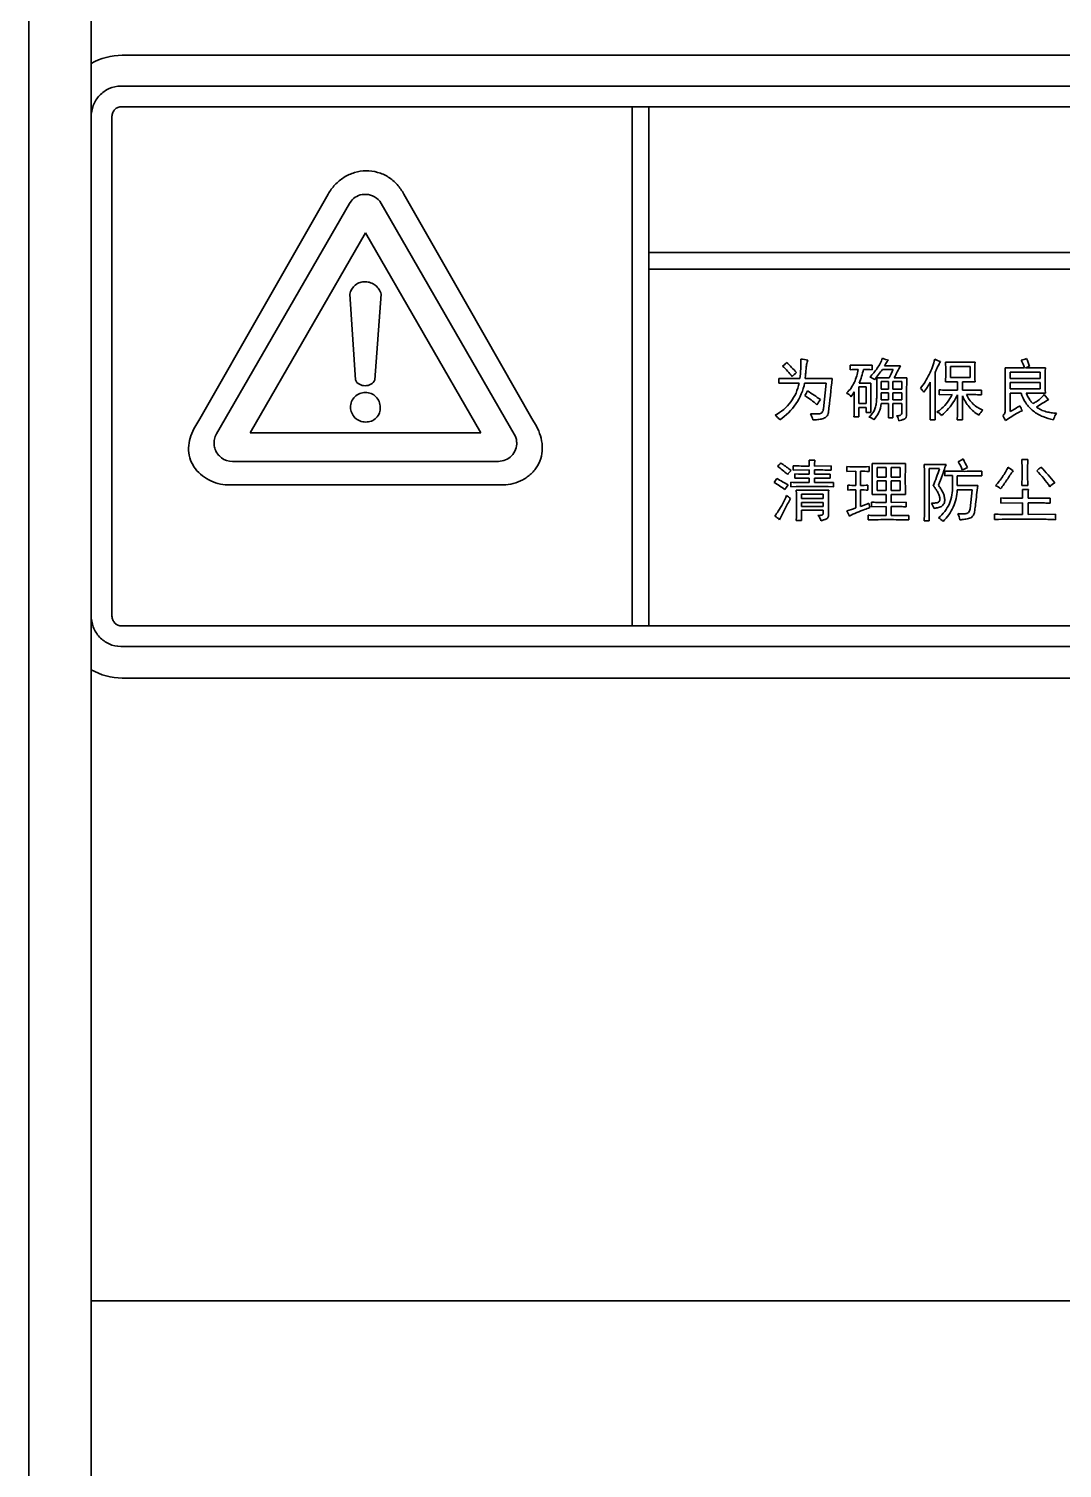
# Model space of a CAD drawing. Header units: millimetres. Extents: x 32496 to 166256, y 3504 to 23939.
# Drawn here: x 42306.6 to 42356.4, y 11547 to 11616.3 of the extents above; entities that cross this region are included whole.
import ezdxf

# ---------------------------------------------------------------- set-up
doc = ezdxf.new("R2010")
doc.units = ezdxf.units.MM
doc.layers.get('0').update_dxf_attribs({"lineweight": 35})

msp = doc.modelspace()

# ---------------------------------------------------------------- linework, layer by layer
at = {"linetype": 'Continuous'}
for p, q in [((42306.64, 13391.575), (42306.64, 10882.575)), ((42309.64, 13391.575), (42309.64, 10882.575)), ((42311.14, 11615.075), (42393.14, 11615.075)), ((42311.069, 11613.593), (42393.21, 11613.593)), ((42393.21, 11612.593), (42311.069, 11612.593)), ((42335.701, 11587.594), (42335.701, 11612.593)), ((42336.501, 11612.593), (42336.501, 11605.578)), ((42310.64, 11612.089), (42310.64, 11588.098)), ((42317.968, 11602.982), (42321.05, 11608.382)), ((42324.698, 11608.382), (42327.788, 11602.982)), ((42322.083, 11607.926), (42315.678, 11596.84)), ((42322.16, 11608.046), (42322.083, 11607.926)), ((42330.081, 11596.714), (42323.539, 11608.046)), ((42317.293, 11596.884), (42322.852, 11606.514)), ((42322.852, 11606.514), (42328.411, 11596.884)), ((42336.501, 11605.578), (42336.501, 11604.778)), ((42336.501, 11605.578), (42393.64, 11605.578)), ((42336.501, 11604.778), (42336.501, 11587.594)), ((42393.64, 11604.778), (42336.501, 11604.778)), ((42322.098, 11603.571), (42322.369, 11599.433)), ((42323.297, 11599.433), (42323.606, 11603.571)), ((42314.877, 11597.567), (42317.968, 11602.982)), ((42327.788, 11602.982), (42330.871, 11597.582)), ((42346.189, 11599.926), (42346.189, 11600.152)), ((42347.248, 11600.152), (42347.248, 11599.926)), ((42347.853, 11600.115), (42348.622, 11600.115)), ((42350.785, 11600.291), (42352.21, 11600.291)), ((42351.025, 11600.089), (42351.025, 11599.547)), ((42351.97, 11600.089), (42351.025, 11600.089)), ((42351.97, 11599.547), (42351.97, 11600.089)), ((42342.766, 11599.276), (42342.766, 11599.51)), ((42343.395, 11599.497), (42343.436, 11599.497)), ((42343.395, 11599.497), (42343.436, 11599.497)), ((42344.026, 11599.497), (42345.324, 11599.497)), ((42347.475, 11599.535), (42348.067, 11599.535)), ((42347.689, 11599.358), (42347.689, 11598.993)), ((42348.043, 11599.358), (42347.689, 11599.358)), ((42348.269, 11599.938), (42347.752, 11599.938)), ((42348.043, 11598.993), (42348.043, 11599.358)), ((42348.257, 11599.358), (42348.257, 11598.993)), ((42348.685, 11599.358), (42348.257, 11599.358)), ((42348.32, 11599.535), (42348.925, 11599.535)), ((42348.685, 11598.993), (42348.685, 11599.358)), ((42350.281, 11599.762), (42350.287, 11597.518)), ((42351.025, 11599.547), (42351.97, 11599.547)), ((42353.667, 11597.947), (42353.66, 11600.014)), ((42353.66, 11600.014), (42354.587, 11600.014)), ((42353.906, 11599.812), (42353.906, 11599.51)), ((42355.343, 11599.812), (42353.906, 11599.812)), ((42353.906, 11599.51), (42355.343, 11599.51)), ((42354.637, 11600.014), (42355.595, 11600.014)), ((42355.343, 11599.51), (42355.343, 11599.812)), ((42343.736, 11599.283), (42342.766, 11599.276)), ((42345.035, 11599.283), (42344.001, 11599.283)), ((42344.909, 11598.047), (42345.035, 11599.283)), ((42346.606, 11599.106), (42346.606, 11598.3)), ((42346.971, 11599.106), (42346.606, 11599.106)), ((42346.631, 11599.283), (42347.198, 11599.283)), ((42346.971, 11598.3), (42346.971, 11599.106)), ((42347.689, 11598.993), (42348.043, 11598.993)), ((42347.689, 11598.816), (42347.689, 11598.476)), ((42348.043, 11598.816), (42347.689, 11598.816)), ((42348.043, 11598.476), (42348.043, 11598.816)), ((42348.257, 11598.993), (42348.685, 11598.993)), ((42348.257, 11598.816), (42348.257, 11598.476)), ((42348.685, 11598.816), (42348.257, 11598.816)), ((42348.685, 11598.476), (42348.685, 11598.816)), ((42350.483, 11598.722), (42350.483, 11598.955)), ((42351.1, 11598.728), (42350.483, 11598.722)), ((42351.365, 11599.346), (42350.785, 11599.346)), ((42351.365, 11598.942), (42351.365, 11599.346)), ((42351.605, 11599.346), (42351.605, 11598.942)), ((42352.21, 11599.346), (42351.605, 11599.346)), ((42351.605, 11598.942), (42352.512, 11598.949)), ((42351.605, 11598.665), (42351.611, 11597.518)), ((42352.512, 11598.949), (42352.512, 11598.716)), ((42353.906, 11599.308), (42353.906, 11599.006)), ((42355.343, 11599.308), (42353.906, 11599.308)), ((42353.906, 11599.006), (42355.343, 11599.006)), ((42353.906, 11598.804), (42353.906, 11597.921)), ((42354.423, 11598.804), (42353.906, 11598.804)), ((42355.595, 11598.804), (42354.675, 11598.804)), ((42355.343, 11599.006), (42355.343, 11599.308)), ((42355.545, 11598.728), (42355.747, 11598.476)), ((42346.606, 11598.3), (42346.971, 11598.3)), ((42346.606, 11598.111), (42346.606, 11597.657)), ((42346.971, 11598.111), (42346.606, 11598.111)), ((42346.971, 11597.871), (42346.971, 11598.111)), ((42347.689, 11598.476), (42348.043, 11598.476)), ((42348.043, 11598.3), (42347.689, 11598.3)), ((42348.043, 11597.606), (42348.043, 11598.3)), ((42348.257, 11598.476), (42348.685, 11598.476)), ((42348.257, 11598.3), (42348.257, 11597.606)), ((42348.685, 11598.3), (42348.257, 11598.3)), ((42348.685, 11597.871), (42348.685, 11598.3)), ((42314.595, 11597.072), (42314.877, 11597.567)), ((42330.871, 11597.582), (42331.089, 11597.2)), ((42346.606, 11597.657), (42346.379, 11597.657)), ((42347.198, 11597.871), (42346.971, 11597.871)), ((42348.257, 11597.606), (42348.043, 11597.606)), ((42350.287, 11597.518), (42350.042, 11597.518)), ((42351.611, 11597.518), (42351.352, 11597.518)), ((42315.618, 11596.714), (42315.579, 11596.577)), ((42315.678, 11596.84), (42315.618, 11596.714)), ((42317.293, 11596.884), (42328.411, 11596.884)), ((42330.126, 11596.568), (42330.081, 11596.714)), ((42330.126, 11596.568), (42330.131, 11596.434)), ((42315.914, 11595.687), (42316.035, 11595.61)), ((42316.035, 11595.61), (42316.167, 11595.555)), ((42316.167, 11595.555), (42316.31, 11595.522)), ((42316.453, 11595.511), (42316.31, 11595.522)), ((42329.252, 11595.511), (42316.453, 11595.511)), ((42343.446, 11595.092), (42343.446, 11595.3)), ((42344.215, 11595.577), (42344.493, 11595.577)), ((42344.48, 11595.287), (42345.274, 11595.293)), ((42345.274, 11595.293), (42345.274, 11595.085)), ((42346.038, 11595.029), (42346.038, 11595.262)), ((42347.109, 11595.262), (42347.109, 11595.022)), ((42347.248, 11595.413), (42348.862, 11595.413)), ((42347.5, 11595.211), (42347.5, 11594.757)), ((42347.929, 11595.211), (42347.5, 11595.211)), ((42347.929, 11594.757), (42347.929, 11595.211)), ((42348.168, 11595.211), (42348.168, 11594.757)), ((42348.609, 11595.211), (42348.168, 11595.211)), ((42348.609, 11594.757), (42348.609, 11595.211)), ((42349.764, 11595.362), (42350.81, 11595.362)), ((42354.461, 11595.602), (42354.751, 11595.602)), ((42343.333, 11594.291), (42343.333, 11594.505)), ((42344.228, 11595.098), (42343.446, 11595.092)), ((42343.535, 11594.701), (42343.535, 11594.909)), ((42344.228, 11594.707), (42343.535, 11594.701)), ((42344.228, 11594.896), (42344.228, 11595.098)), ((42344.228, 11594.493), (42344.228, 11594.707)), ((42344.48, 11595.098), (42344.48, 11594.896)), ((42344.48, 11594.896), (42345.236, 11594.902)), ((42344.48, 11594.705), (42344.48, 11594.493)), ((42345.236, 11594.699), (42344.48, 11594.705)), ((42345.236, 11594.902), (42345.236, 11594.699)), ((42346.467, 11595.035), (42346.038, 11595.029)), ((42346.467, 11594.354), (42346.467, 11595.035)), ((42346.694, 11595.035), (42346.694, 11594.354)), ((42347.5, 11594.757), (42347.929, 11594.757)), ((42347.5, 11594.569), (42347.5, 11594.115)), ((42347.929, 11594.569), (42347.5, 11594.569)), ((42347.929, 11594.115), (42347.929, 11594.569)), ((42348.168, 11594.757), (42348.609, 11594.757)), ((42348.168, 11594.569), (42348.168, 11594.115)), ((42348.609, 11594.569), (42348.168, 11594.569)), ((42348.609, 11594.115), (42348.609, 11594.569)), ((42350.003, 11595.161), (42350.003, 11592.64)), ((42350.495, 11595.161), (42350.003, 11595.161)), ((42350.706, 11595.061), (42350.697, 11595.034)), ((42350.707, 11595.061), (42350.697, 11595.034)), ((42350.747, 11594.82), (42350.747, 11595.047)), ((42351.125, 11594.329), (42351.125, 11594.833)), ((42351.352, 11594.82), (42351.352, 11594.354)), ((42352.537, 11595.047), (42352.537, 11594.808)), ((42329.481, 11594.378), (42316.221, 11594.378)), ((42343.598, 11594.127), (42345.161, 11594.127)), ((42343.85, 11593.938), (42343.85, 11593.724)), ((42344.896, 11593.938), (42343.85, 11593.938)), ((42344.48, 11594.493), (42345.4, 11594.499)), ((42344.896, 11593.724), (42344.896, 11593.938)), ((42345.4, 11594.499), (42345.4, 11594.291)), ((42346.076, 11594.127), (42346.076, 11594.367)), ((42346.467, 11593.27), (42346.467, 11594.14)), ((42346.694, 11594.14), (42346.694, 11593.333)), ((42347.047, 11594.367), (42347.047, 11594.127)), ((42347.929, 11593.913), (42347.248, 11593.913)), ((42347.5, 11594.115), (42347.929, 11594.115)), ((42347.929, 11593.535), (42347.929, 11593.913)), ((42348.168, 11594.115), (42348.609, 11594.115)), ((42348.168, 11593.913), (42348.168, 11593.535)), ((42348.862, 11593.913), (42348.168, 11593.913)), ((42351.352, 11594.354), (42352.348, 11594.354)), ((42352.071, 11594.14), (42351.352, 11594.14)), ((42351.97, 11593.22), (42352.071, 11594.14)), ((42354.751, 11594.354), (42354.461, 11594.354)), ((42354.486, 11594.165), (42354.776, 11594.165)), ((42343.85, 11593.724), (42344.896, 11593.724)), ((42343.85, 11593.535), (42343.85, 11593.346)), ((42344.896, 11593.535), (42343.85, 11593.535)), ((42343.85, 11593.346), (42344.896, 11593.346)), ((42343.85, 11593.157), (42343.85, 11592.665)), ((42344.896, 11593.157), (42343.85, 11593.157)), ((42344.896, 11593.346), (42344.896, 11593.535)), ((42344.896, 11592.98), (42344.896, 11593.157)), ((42347.223, 11593.327), (42347.223, 11593.547)), ((42347.929, 11593.333), (42347.223, 11593.327)), ((42347.929, 11592.905), (42347.929, 11593.333)), ((42348.168, 11593.535), (42348.899, 11593.541)), ((42348.168, 11593.333), (42348.168, 11592.905)), ((42348.899, 11593.541), (42348.899, 11593.32)), ((42353.452, 11593.503), (42353.452, 11593.749)), ((42354.499, 11593.51), (42353.452, 11593.503)), ((42354.499, 11592.955), (42354.499, 11593.51)), ((42354.763, 11593.737), (42355.822, 11593.743)), ((42354.763, 11593.51), (42354.763, 11592.955)), ((42355.822, 11593.743), (42355.822, 11593.497)), ((42343.85, 11592.665), (42343.598, 11592.665)), ((42347.059, 11592.69), (42347.059, 11592.917)), ((42348.168, 11592.905), (42349.026, 11592.911)), ((42349.026, 11592.911), (42349.026, 11592.69)), ((42350.003, 11592.64), (42349.764, 11592.64)), ((42353.15, 11592.715), (42353.15, 11592.968)), ((42354.763, 11592.955), (42356.087, 11592.961)), ((42356.087, 11592.961), (42356.087, 11592.703)), ((42311.069, 11587.594), (42335.701, 11587.594)), ((42335.701, 11587.594), (42336.501, 11587.594)), ((42336.501, 11587.594), (42393.21, 11587.594)), ((42393.21, 11586.594), (42311.069, 11586.594)), ((42393.14, 11585.075), (42311.14, 11585.075)), ((42309.64, 11555.075), (42661.04, 11555.075))]:
    msp.add_line(p, q, dxfattribs=at)
for centre, radius, start, end in [((42311.14, 11612.075), 3, 90, 120.0026), ((42348.46, 11602.045), 1.717, 245.66764, 255.94289), ((42392.549, 11544.089), 74.143, 131.30395, 131.52509), ((42343.514, 11655.564), 56.068, 269.91986, 270.26593), ((42344.214, 11601.713), 4.426, 330.52331, 336.36321), ((42329.622, 11576.208), 26.943, 55.79038, 57.39608), ((42311.524, 11620.662), 41.118, 327.59623, 327.9913), ((42346.501, 11598.385), 0.951, 308.81011, 323.04233), ((42346.516, 11598.374), 0.933, 323.07368, 325.96498), ((42360.783, 11601.386), 8.106, 206.88687, 208.79981), ((42334.634, 11600.753), 17.051, 340.49931, 341.56957), ((42339.446, 11594.978), 15.028, 357.62085, 2.37915), ((42339.293, 11590.009), 6.486, 51.32584, 51.85614), ((42342.102, 11597.793), 8.796, 336.89509, 342.58479), ((42332.25, 11601.622), 19.588, 338.25933, 339.80911), ((42333.854, 11601.031), 17.879, 339.81594, 340.40341), ((42351.695, 11624.251), 29.219, 268.1405, 269.79762), ((42351.681, 11618.858), 23.826, 269.78536, 272.05823), ((42340.89, 11591.508), 3.41, 50.84881, 61.08125), ((42345.642, 11596.817), 3.868, 229.51515, 233.1085), ((42344.367, 11556.435), 37.871, 88.43596, 91.56404), ((42325.428, 11593.396), 18.184, 357.69642, 2.30358), ((42346.693, 11599.202), 4.848, 270.00758, 274.181), ((42346.693, 11589.29), 4.85, 85.82004, 89.99133), ((42339.706, 11590.259), 6.953, 22.03171, 24.40442), ((42349.206, 11593.866), 2.14, 193.8762, 195.18758), ((42349.32, 11593.896), 2.257, 195.18154, 195.76973), ((42311.14, 11588.075), 3, 239.99753, 270)]:
    msp.add_arc(centre, radius, start, end, dxfattribs=at)
for points, knots in [([(42309.64, 11612.089), (42309.642, 11612.28), (42309.711, 11612.664), (42310.018, 11613.163), (42310.495, 11613.504), (42310.878, 11613.592), (42311.069, 11613.593)], [0, 0, 0, 0, 0.25021, 0.500213, 0.750143, 1, 1, 1, 1]), ([(42311.069, 11612.593), (42311.008, 11612.592), (42310.887, 11612.557), (42310.747, 11612.435), (42310.658, 11612.272), (42310.641, 11612.149), (42310.64, 11612.089)], [0, 0, 0, 0, 0.249574, 0.499607, 0.749672, 1, 1, 1, 1]), ([(42321.05, 11608.382), (42321.144, 11608.543), (42321.366, 11608.849), (42321.802, 11609.213), (42322.32, 11609.447), (42322.881, 11609.534), (42323.445, 11609.46), (42323.966, 11609.231), (42324.398, 11608.86), (42324.611, 11608.547), (42324.698, 11608.382)], [0, 0, 0, 0, 0.125043, 0.250076, 0.375064, 0.500046, 0.625012, 0.749985, 0.874984, 1, 1, 1, 1]), ([(42322.781, 11608.37), (42322.661, 11608.366), (42322.421, 11608.302), (42322.232, 11608.142), (42322.16, 11608.046)], [0, 0, 0, 0, 0.500066, 1, 1, 1, 1]), ([(42323.539, 11608.046), (42323.448, 11608.155), (42323.213, 11608.331), (42322.922, 11608.381), (42322.781, 11608.37)], [0, 0, 0, 0, 0.500151, 1, 1, 1, 1]), ([(42323.606, 11603.571), (42323.584, 11603.654), (42323.515, 11603.815), (42323.337, 11604.008), (42323.105, 11604.132), (42322.847, 11604.176), (42322.587, 11604.141), (42322.277, 11603.98), (42322.14, 11603.735), (42322.098, 11603.571)], [0, 0, 0, 0, 0.125416, 0.250812, 0.376176, 0.501536, 0.626901, 0.752228, 1, 1, 1, 1]), ([(42344.153, 11600.392), (42344.13, 11600.32), (42344.093, 11600.173), (42344.068, 11599.948), (42344.051, 11599.722), (42344.034, 11599.572), (42344.026, 11599.497)], [0, 0, 0, 0, 0.250092, 0.499971, 0.750043, 1, 1, 1, 1]), ([(42347.147, 11599.573), (42347.211, 11599.639), (42347.332, 11599.775), (42347.5, 11599.993), (42347.646, 11600.226), (42347.721, 11600.394), (42347.752, 11600.48)], [0, 0, 0, 0, 0.249941, 0.500009, 0.749991, 1, 1, 1, 1]), ([(42348.043, 11600.379), (42348.022, 11600.362), (42347.972, 11600.314), (42347.913, 11600.222), (42347.872, 11600.151), (42347.853, 11600.115)], [0, 0, 0, 0, 0.25018, 0.624988, 1, 1, 1, 1]), ([(42349.575, 11599.03), (42349.743, 11599.234), (42350.03, 11599.684), (42350.206, 11600.186), (42350.269, 11600.442)], [0, 0, 0, 0, 0.499882, 1, 1, 1, 1]), ([(42350.546, 11600.316), (42350.503, 11600.252), (42350.427, 11600.118), (42350.346, 11599.929), (42350.299, 11599.81), (42350.281, 11599.762)], [0, 0, 0, 0, 0.374937, 0.749993, 1, 1, 1, 1]), ([(42322.369, 11599.433), (42322.398, 11599.344), (42322.513, 11599.234), (42322.69, 11599.168), (42322.834, 11599.15), (42322.977, 11599.167), (42323.155, 11599.232), (42323.27, 11599.343), (42323.297, 11599.433)], [0, 0, 0, 0, 0.248005, 0.374187, 0.500218, 0.626257, 0.752419, 1, 1, 1, 1]), ([(42346.026, 11598.804), (42346.182, 11598.949), (42346.428, 11599.313), (42346.545, 11599.728), (42346.58, 11599.938)], [0, 0, 0, 0, 0.499344, 1, 1, 1, 1]), ([(42347.288, 11597.852), (42347.328, 11597.911), (42347.396, 11598.039), (42347.447, 11598.249), (42347.466, 11598.463), (42347.48, 11598.749), (42347.486, 11599.106), (42347.48, 11599.392), (42347.475, 11599.535)], [0, 0, 0, 0, 0.125258, 0.250058, 0.375336, 0.500276, 0.750114, 1, 1, 1, 1]), ([(42348.925, 11599.535), (42348.92, 11599.389), (42348.91, 11599.024), (42348.912, 11598.44), (42348.912, 11598.002), (42348.912, 11597.783)], [0, 0, 0, 0, 0.250004, 0.625, 1, 1, 1, 1]), ([(42323.567, 11598.119), (42323.565, 11598.212), (42323.526, 11598.398), (42323.372, 11598.639), (42323.131, 11598.795), (42322.85, 11598.845), (42322.57, 11598.794), (42322.327, 11598.64), (42322.171, 11598.4), (42322.136, 11598.212), (42322.137, 11598.119)], [0, 0, 0, 0, 0.125086, 0.250093, 0.374991, 0.500042, 0.625122, 0.750069, 0.875003, 1, 1, 1, 1]), ([(42342.577, 11597.732), (42342.725, 11597.809), (42343.005, 11597.995), (42343.35, 11598.363), (42343.605, 11598.797), (42343.704, 11599.119), (42343.736, 11599.283)], [0, 0, 0, 0, 0.249992, 0.499989, 0.749992, 1, 1, 1, 1]), ([(42344.001, 11599.283), (42343.935, 11598.925), (42343.637, 11598.232), (42343.101, 11597.716), (42342.804, 11597.506)], [0, 0, 0, 0, 0.499597, 1, 1, 1, 1]), ([(42346.379, 11597.657), (42346.383, 11597.758), (42346.392, 11598.01), (42346.392, 11598.413), (42346.391, 11598.716), (42346.391, 11598.867)], [0, 0, 0, 0, 0.250006, 0.624999, 1, 1, 1, 1]), ([(42350.042, 11597.518), (42350.047, 11597.668), (42350.056, 11598.044), (42350.054, 11598.645), (42350.054, 11599.096), (42350.054, 11599.321)], [0, 0, 0, 0, 0.250004, 0.625, 1, 1, 1, 1]), ([(42350.369, 11597.896), (42350.452, 11597.94), (42350.76, 11598.155), (42350.978, 11598.477), (42351.1, 11598.728)], [0, 0, 0, 0, 0.25113, 1, 1, 1, 1]), ([(42350.483, 11598.955), (42350.593, 11598.948), (42350.813, 11598.94), (42351.108, 11598.943), (42351.292, 11598.942), (42351.365, 11598.942)], [0, 0, 0, 0, 0.374988, 0.75, 1, 1, 1, 1]), ([(42351.365, 11598.716), (42351.318, 11598.621), (42351.114, 11598.253), (42350.838, 11597.922), (42350.596, 11597.72)], [0, 0, 0, 0, 0.250691, 1, 1, 1, 1]), ([(42351.352, 11597.518), (42351.357, 11597.618), (42351.367, 11597.867), (42351.365, 11598.267), (42351.366, 11598.566), (42351.365, 11598.716)], [0, 0, 0, 0, 0.250008, 0.624999, 1, 1, 1, 1]), ([(42352.399, 11597.745), (42352.218, 11597.842), (42351.893, 11598.114), (42351.684, 11598.475), (42351.605, 11598.665)], [0, 0, 0, 0, 0.499611, 1, 1, 1, 1]), ([(42351.794, 11598.728), (42351.87, 11598.559), (42352.088, 11598.247), (42352.414, 11598.048), (42352.588, 11597.984)], [0, 0, 0, 0, 0.500059, 1, 1, 1, 1]), ([(42355.986, 11597.518), (42355.811, 11597.547), (42355.467, 11597.647), (42355, 11597.914), (42354.629, 11598.308), (42354.476, 11598.635), (42354.423, 11598.804)], [0, 0, 0, 0, 0.250005, 0.500007, 0.750003, 1, 1, 1, 1]), ([(42354.675, 11598.804), (42354.701, 11598.734), (42354.762, 11598.596), (42354.868, 11598.426), (42354.953, 11598.333), (42354.99, 11598.3)], [0, 0, 0, 0, 0.37499, 0.749884, 1, 1, 1, 1]), ([(42354.99, 11598.3), (42355.044, 11598.323), (42355.253, 11598.433), (42355.431, 11598.594), (42355.545, 11598.728)], [0, 0, 0, 0, 0.250671, 1, 1, 1, 1]), ([(42322.137, 11598.119), (42322.136, 11598.026), (42322.174, 11597.837), (42322.335, 11597.599), (42322.579, 11597.446), (42322.86, 11597.391), (42323.143, 11597.436), (42323.388, 11597.59), (42323.539, 11597.836), (42323.569, 11598.026), (42323.567, 11598.119)], [0, 0, 0, 0, 0.124943, 0.249938, 0.374942, 0.50009, 0.625177, 0.750037, 0.874923, 1, 1, 1, 1]), ([(42344.278, 11597.808), (42344.31, 11597.806), (42344.375, 11597.803), (42344.471, 11597.801), (42344.568, 11597.799), (42344.664, 11597.797), (42344.762, 11597.809), (42344.874, 11597.882), (42344.903, 11597.984), (42344.909, 11598.047)], [0, 0, 0, 0, 0.125385, 0.250797, 0.376103, 0.501677, 0.626983, 0.752254, 1, 1, 1, 1]), ([(42347.689, 11598.3), (42347.68, 11598.153), (42347.598, 11597.863), (42347.432, 11597.617), (42347.336, 11597.506)], [0, 0, 0, 0, 0.49944, 1, 1, 1, 1]), ([(42355.167, 11598.123), (42355.237, 11598.074), (42355.386, 11597.988), (42355.628, 11597.9), (42355.881, 11597.849), (42356.052, 11597.835), (42356.137, 11597.833)], [0, 0, 0, 0, 0.250053, 0.499948, 0.750121, 1, 1, 1, 1]), ([(42345.148, 11597.871), (42345.138, 11597.797), (42345.072, 11597.645), (42344.854, 11597.552), (42344.631, 11597.523), (42344.48, 11597.509), (42344.404, 11597.506)], [0, 0, 0, 0, 0.248469, 0.497751, 0.748797, 1, 1, 1, 1]), ([(42347.336, 11597.506), (42347.309, 11597.544), (42347.237, 11597.609), (42347.144, 11597.639), (42347.097, 11597.644)], [0, 0, 0, 0, 0.500075, 1, 1, 1, 1]), ([(42348.433, 11597.707), (42348.462, 11597.707), (42348.518, 11597.711), (42348.606, 11597.72), (42348.671, 11597.785), (42348.684, 11597.842), (42348.685, 11597.871)], [0, 0, 0, 0, 0.249873, 0.50085, 0.749907, 1, 1, 1, 1]), ([(42348.912, 11597.783), (42348.919, 11597.737), (42348.912, 11597.664), (42348.858, 11597.587), (42348.799, 11597.548), (42348.734, 11597.524), (42348.646, 11597.497), (42348.579, 11597.478), (42348.534, 11597.468)], [0, 0, 0, 0, 0.248836, 0.373572, 0.499448, 0.624614, 0.749776, 1, 1, 1, 1]), ([(42350.596, 11597.72), (42350.583, 11597.74), (42350.521, 11597.815), (42350.436, 11597.868), (42350.369, 11597.896)], [0, 0, 0, 0, 0.251072, 1, 1, 1, 1]), ([(42353.553, 11597.72), (42353.571, 11597.733), (42353.609, 11597.772), (42353.647, 11597.851), (42353.662, 11597.915), (42353.667, 11597.947)], [0, 0, 0, 0, 0.250348, 0.625006, 1, 1, 1, 1]), ([(42354.486, 11597.959), (42354.415, 11597.927), (42354.239, 11597.841), (42353.972, 11597.676), (42353.776, 11597.547), (42353.679, 11597.48)], [0, 0, 0, 0, 0.250038, 0.624996, 1, 1, 1, 1]), ([(42356.137, 11597.833), (42356.119, 11597.81), (42356.078, 11597.75), (42356.029, 11597.642), (42355.999, 11597.56), (42355.986, 11597.518)], [0, 0, 0, 0, 0.250125, 0.624991, 1, 1, 1, 1]), ([(42316.221, 11594.378), (42316.062, 11594.385), (42315.743, 11594.429), (42315.149, 11594.662), (42314.641, 11595.095), (42314.373, 11595.68), (42314.31, 11596.161), (42314.389, 11596.638), (42314.516, 11596.934), (42314.595, 11597.072)], [0, 0, 0, 0, 0.125288, 0.250496, 0.499057, 0.624341, 0.749506, 0.874799, 1, 1, 1, 1]), ([(42331.089, 11597.2), (42331.166, 11597.054), (42331.295, 11596.748), (42331.389, 11596.257), (42331.351, 11595.757), (42331.197, 11595.366), (42331.01, 11595.093), (42330.839, 11594.912), (42330.645, 11594.756), (42330.364, 11594.581), (42329.976, 11594.426), (42329.646, 11594.383), (42329.481, 11594.378)], [0, 0, 0, 0, 0.124918, 0.249943, 0.374803, 0.499768, 0.56239, 0.624917, 0.687539, 0.750198, 0.875057, 1, 1, 1, 1]), ([(42315.579, 11596.577), (42315.569, 11596.494), (42315.555, 11596.327), (42315.606, 11596.078), (42315.729, 11595.857), (42315.851, 11595.741), (42315.914, 11595.687)], [0, 0, 0, 0, 0.25043, 0.500159, 0.749973, 1, 1, 1, 1]), ([(42329.252, 11595.511), (42329.37, 11595.513), (42329.609, 11595.56), (42329.912, 11595.765), (42330.104, 11596.076), (42330.143, 11596.316), (42330.142, 11596.434)], [0, 0, 0, 0, 0.250076, 0.499965, 0.749848, 1, 1, 1, 1]), ([(42343.169, 11594.884), (42343.096, 11594.956), (42342.941, 11595.093), (42342.777, 11595.219), (42342.69, 11595.274)], [0, 0, 0, 0, 0.50004, 1, 1, 1, 1]), ([(42353.2, 11594.354), (42353.263, 11594.417), (42353.38, 11594.552), (42353.588, 11594.841), (42353.719, 11595.075), (42353.793, 11595.237)], [0, 0, 0, 0, 0.250053, 0.500219, 1, 1, 1, 1]), ([(42355.381, 11595.237), (42355.499, 11595.116), (42355.724, 11594.866), (42355.941, 11594.61), (42356.049, 11594.48)], [0, 0, 0, 0, 0.499979, 1, 1, 1, 1]), ([(42352.537, 11594.808), (42352.439, 11594.813), (42352.192, 11594.823), (42351.797, 11594.821), (42351.5, 11594.821), (42351.352, 11594.82)], [0, 0, 0, 0, 0.250008, 0.624999, 1, 1, 1, 1]), ([(42354.045, 11595.06), (42353.992, 11594.989), (42353.89, 11594.845), (42353.746, 11594.623), (42353.598, 11594.403), (42353.493, 11594.261), (42353.44, 11594.19)], [0, 0, 0, 0, 0.249998, 0.500005, 0.749985, 1, 1, 1, 1]), ([(42342.564, 11592.879), (42342.624, 11592.954), (42342.849, 11593.265), (42343.021, 11593.61), (42343.131, 11593.875)], [0, 0, 0, 0, 0.25024, 1, 1, 1, 1]), ([(42345.161, 11594.127), (42345.156, 11594.027), (42345.146, 11593.778), (42345.148, 11593.379), (42345.148, 11593.08), (42345.148, 11592.93)], [0, 0, 0, 0, 0.250008, 0.624999, 1, 1, 1, 1]), ([(42350.105, 11593.497), (42350.131, 11593.497), (42350.183, 11593.498), (42350.261, 11593.503), (42350.339, 11593.51), (42350.417, 11593.525), (42350.486, 11593.569), (42350.522, 11593.644), (42350.517, 11593.724), (42350.503, 11593.801), (42350.481, 11593.876), (42350.44, 11593.973), (42350.377, 11594.088), (42350.289, 11594.217), (42350.225, 11594.301), (42350.193, 11594.342)], [0, 0, 0, 0, 0.062499, 0.12495, 0.187517, 0.250014, 0.312543, 0.375057, 0.437586, 0.500161, 0.562587, 0.625129, 0.750066, 0.875028, 1, 1, 1, 1]), ([(42350.445, 11594.367), (42350.482, 11594.315), (42350.552, 11594.208), (42350.651, 11594.043), (42350.724, 11593.865), (42350.757, 11593.675), (42350.736, 11593.511), (42350.666, 11593.401), (42350.588, 11593.341), (42350.5, 11593.302), (42350.376, 11593.268), (42350.282, 11593.252), (42350.218, 11593.245)], [0, 0, 0, 0, 0.124976, 0.249982, 0.374949, 0.499839, 0.624428, 0.687121, 0.749715, 0.812496, 0.875023, 1, 1, 1, 1]), ([(42350.445, 11592.791), (42350.557, 11592.883), (42350.761, 11593.093), (42350.994, 11593.467), (42351.108, 11593.892), (42351.13, 11594.184), (42351.125, 11594.329)], [0, 0, 0, 0, 0.249998, 0.499986, 0.749998, 1, 1, 1, 1]), ([(42351.352, 11594.14), (42351.347, 11593.998), (42351.309, 11593.713), (42351.124, 11593.174), (42350.871, 11592.816), (42350.672, 11592.615)], [0, 0, 0, 0, 0.250446, 0.500964, 1, 1, 1, 1]), ([(42352.348, 11594.354), (42352.326, 11594.203), (42352.284, 11593.901), (42352.24, 11593.497), (42352.209, 11593.245), (42352.197, 11593.144)], [0, 0, 0, 0, 0.374996, 0.749999, 1, 1, 1, 1]), ([(42343.321, 11593.724), (42343.274, 11593.64), (42343.159, 11593.43), (42342.99, 11593.086), (42342.857, 11592.83), (42342.791, 11592.703)], [0, 0, 0, 0, 0.250007, 0.625001, 1, 1, 1, 1]), ([(42347.147, 11593.283), (42347.062, 11593.255), (42346.849, 11593.181), (42346.512, 11593.054), (42346.269, 11592.934), (42346.152, 11592.867)], [0, 0, 0, 0, 0.250008, 0.625049, 1, 1, 1, 1]), ([(42347.223, 11593.547), (42347.311, 11593.541), (42347.488, 11593.532), (42347.723, 11593.535), (42347.87, 11593.535), (42347.929, 11593.535)], [0, 0, 0, 0, 0.374979, 0.749999, 1, 1, 1, 1]), ([(42348.899, 11593.32), (42348.808, 11593.327), (42348.625, 11593.336), (42348.382, 11593.333), (42348.229, 11593.333), (42348.168, 11593.333)], [0, 0, 0, 0, 0.374982, 0.749999, 1, 1, 1, 1]), ([(42351.378, 11592.993), (42351.407, 11592.992), (42351.467, 11592.99), (42351.557, 11592.989), (42351.647, 11592.987), (42351.737, 11592.986), (42351.825, 11593.004), (42351.906, 11593.051), (42351.951, 11593.132), (42351.966, 11593.19), (42351.97, 11593.22)], [0, 0, 0, 0, 0.125001, 0.249968, 0.375022, 0.499983, 0.625068, 0.750051, 0.87501, 1, 1, 1, 1]), ([(42352.197, 11593.144), (42352.195, 11593.105), (42352.18, 11593.026), (42352.134, 11592.915), (42352.054, 11592.823), (42351.947, 11592.767), (42351.83, 11592.742), (42351.714, 11592.722), (42351.596, 11592.704), (42351.518, 11592.694), (42351.479, 11592.69)], [0, 0, 0, 0, 0.12484, 0.250569, 0.375057, 0.500559, 0.625415, 0.750375, 0.875151, 1, 1, 1, 1]), ([(42353.452, 11593.749), (42353.583, 11593.743), (42353.845, 11593.735), (42354.193, 11593.737), (42354.411, 11593.736), (42354.499, 11593.737)], [0, 0, 0, 0, 0.374994, 0.75, 1, 1, 1, 1]), ([(42355.822, 11593.497), (42355.734, 11593.501), (42355.513, 11593.51), (42355.16, 11593.51), (42354.896, 11593.51), (42354.763, 11593.51)], [0, 0, 0, 0, 0.250009, 0.624999, 1, 1, 1, 1]), ([(42344.644, 11592.905), (42344.668, 11592.905), (42344.715, 11592.906), (42344.773, 11592.911), (42344.82, 11592.918), (42344.853, 11592.928), (42344.886, 11592.944), (42344.895, 11592.968), (42344.896, 11592.98)], [0, 0, 0, 0, 0.250071, 0.50017, 0.625175, 0.75007, 0.875504, 1, 1, 1, 1]), ([(42344.783, 11592.652), (42344.78, 11592.677), (42344.764, 11592.736), (42344.715, 11592.821), (42344.669, 11592.878), (42344.644, 11592.905)], [0, 0, 0, 0, 0.250259, 0.624997, 1, 1, 1, 1]), ([(42345.148, 11592.93), (42345.15, 11592.909), (42345.147, 11592.866), (42345.127, 11592.804), (42345.085, 11592.754), (42345.027, 11592.725), (42344.966, 11592.707), (42344.905, 11592.688), (42344.844, 11592.669), (42344.803, 11592.658), (42344.783, 11592.652)], [0, 0, 0, 0, 0.124819, 0.251088, 0.374967, 0.500774, 0.625646, 0.750322, 0.875192, 1, 1, 1, 1]), ([(42347.059, 11592.917), (42347.131, 11592.913), (42347.313, 11592.903), (42347.603, 11592.905), (42347.82, 11592.904), (42347.929, 11592.905)], [0, 0, 0, 0, 0.250013, 0.624999, 1, 1, 1, 1]), ([(42349.026, 11592.69), (42348.698, 11592.7), (42348.042, 11592.71), (42347.387, 11592.702), (42347.059, 11592.69)], [0, 0, 0, 0, 0.500003, 1, 1, 1, 1]), ([(42353.15, 11592.968), (42353.262, 11592.963), (42353.543, 11592.954), (42353.993, 11592.955), (42354.33, 11592.955), (42354.499, 11592.955)], [0, 0, 0, 0, 0.250005, 0.624999, 1, 1, 1, 1]), ([(42356.087, 11592.703), (42355.842, 11592.715), (42355.353, 11592.731), (42354.374, 11592.737), (42353.639, 11592.726), (42353.15, 11592.715)], [0, 0, 0, 0, 0.250003, 0.500002, 1, 1, 1, 1]), ([(42311.069, 11586.594), (42310.878, 11586.596), (42310.494, 11586.682), (42310.019, 11587.024), (42309.711, 11587.523), (42309.642, 11587.907), (42309.64, 11588.098)], [0, 0, 0, 0, 0.249897, 0.499856, 0.749823, 1, 1, 1, 1]), ([(42310.64, 11588.098), (42310.641, 11588.037), (42310.658, 11587.915), (42310.747, 11587.752), (42310.887, 11587.631), (42311.008, 11587.594), (42311.069, 11587.594)], [0, 0, 0, 0, 0.250296, 0.500487, 0.750472, 1, 1, 1, 1])]:
    msp.add_open_spline(points, degree=3, knots=knots, dxfattribs=at)
for points in [[(42342.942, 11600.102), (42343.011, 11600.155), (42343.075, 11600.213), (42343.131, 11600.279)], [(42343.396, 11599.598), (42343.265, 11599.783), (42343.106, 11599.946), (42342.942, 11600.102)], [(42343.131, 11600.279), (42343.296, 11600.12), (42343.461, 11599.96), (42343.61, 11599.787)], [(42343.774, 11599.497), (42343.811, 11599.811), (42343.825, 11600.127), (42343.824, 11600.442)], [(42343.824, 11600.442), (42343.933, 11600.422), (42344.043, 11600.403), (42344.153, 11600.392)], [(42346.189, 11600.152), (42346.542, 11600.135), (42346.896, 11600.133), (42347.248, 11600.152)], [(42348.622, 11600.115), (42348.515, 11599.925), (42348.408, 11599.734), (42348.32, 11599.535)], [(42350.269, 11600.442), (42350.35, 11600.382), (42350.448, 11600.344), (42350.546, 11600.316)], [(42350.785, 11599.346), (42350.802, 11599.66), (42350.804, 11599.976), (42350.785, 11600.291)], [(42352.21, 11600.291), (42352.193, 11599.976), (42352.191, 11599.66), (42352.21, 11599.346)], [(42354.436, 11600.379), (42354.522, 11600.403), (42354.606, 11600.432), (42354.688, 11600.467)], [(42354.587, 11600.014), (42354.545, 11600.139), (42354.5, 11600.264), (42354.436, 11600.379)], [(42354.839, 11600.089), (42354.769, 11600.072), (42354.702, 11600.046), (42354.637, 11600.014)], [(42354.688, 11600.467), (42354.742, 11600.343), (42354.797, 11600.218), (42354.839, 11600.089)], [(42342.766, 11599.51), (42342.976, 11599.5), (42343.185, 11599.497), (42343.395, 11599.497)], [(42345.324, 11599.497), (42345.272, 11598.954), (42345.211, 11598.413), (42345.148, 11597.871)], [(42346.58, 11599.938), (42346.45, 11599.938), (42346.319, 11599.936), (42346.189, 11599.926)], [(42346.832, 11599.938), (42346.784, 11599.715), (42346.719, 11599.494), (42346.631, 11599.283)], [(42347.248, 11599.926), (42347.11, 11599.936), (42346.971, 11599.939), (42346.832, 11599.938)], [(42347.362, 11599.447), (42347.299, 11599.501), (42347.226, 11599.546), (42347.147, 11599.573)], [(42347.752, 11599.938), (42347.617, 11599.779), (42347.488, 11599.614), (42347.362, 11599.447)], [(42355.595, 11600.014), (42355.576, 11599.611), (42355.578, 11599.207), (42355.595, 11598.804)], [(42344.014, 11598.678), (42344.06, 11598.751), (42344.104, 11598.826), (42344.14, 11598.905)], [(42344.594, 11598.237), (42344.414, 11598.4), (42344.22, 11598.549), (42344.014, 11598.678)], [(42346.24, 11598.627), (42346.184, 11598.701), (42346.107, 11598.76), (42346.026, 11598.804)], [(42347.198, 11599.283), (42347.178, 11598.813), (42347.18, 11598.341), (42347.198, 11597.871)], [(42349.739, 11598.842), (42349.698, 11598.914), (42349.642, 11598.981), (42349.575, 11599.03)], [(42350.054, 11599.321), (42349.958, 11599.156), (42349.856, 11598.993), (42349.739, 11598.842)], [(42352.512, 11598.716), (42352.273, 11598.729), (42352.033, 11598.73), (42351.794, 11598.728)], [(42344.77, 11598.489), (42344.699, 11598.415), (42344.644, 11598.326), (42344.594, 11598.237)], [(42352.588, 11597.984), (42352.511, 11597.917), (42352.45, 11597.833), (42352.399, 11597.745)], [(42353.906, 11597.921), (42354.065, 11598.004), (42354.219, 11598.094), (42354.373, 11598.186)], [(42354.373, 11598.186), (42354.4, 11598.106), (42354.439, 11598.03), (42354.486, 11597.959)], [(42355.747, 11598.476), (42355.545, 11598.373), (42355.354, 11598.249), (42355.167, 11598.123)], [(42342.804, 11597.506), (42342.739, 11597.591), (42342.666, 11597.674), (42342.577, 11597.732)], [(42344.404, 11597.506), (42344.382, 11597.612), (42344.341, 11597.719), (42344.278, 11597.808)], [(42348.534, 11597.468), (42348.525, 11597.554), (42348.486, 11597.639), (42348.433, 11597.707)], [(42342.69, 11595.274), (42342.749, 11595.325), (42342.805, 11595.379), (42342.854, 11595.438)], [(42342.854, 11595.438), (42343.004, 11595.331), (42343.154, 11595.224), (42343.299, 11595.11)], [(42343.446, 11595.3), (42343.707, 11595.286), (42343.967, 11595.286), (42344.228, 11595.287)], [(42344.228, 11595.287), (42344.228, 11595.384), (42344.224, 11595.481), (42344.215, 11595.577)], [(42344.493, 11595.577), (42344.485, 11595.481), (42344.48, 11595.384), (42344.48, 11595.287)], [(42346.038, 11595.262), (42346.395, 11595.24), (42346.753, 11595.243), (42347.109, 11595.262)], [(42347.248, 11593.913), (42347.265, 11594.413), (42347.267, 11594.913), (42347.248, 11595.413)], [(42348.862, 11595.413), (42348.843, 11594.913), (42348.845, 11594.413), (42348.862, 11593.913)], [(42349.764, 11592.64), (42349.787, 11593.547), (42349.784, 11594.455), (42349.764, 11595.362)], [(42351.39, 11595.501), (42351.475, 11595.532), (42351.558, 11595.573), (42351.63, 11595.627)], [(42351.592, 11595.098), (42351.544, 11595.24), (42351.478, 11595.379), (42351.39, 11595.501)], [(42351.844, 11595.211), (42351.762, 11595.17), (42351.677, 11595.133), (42351.592, 11595.098)], [(42351.63, 11595.627), (42351.702, 11595.489), (42351.774, 11595.351), (42351.844, 11595.211)], [(42353.793, 11595.237), (42353.876, 11595.176), (42353.959, 11595.117), (42354.045, 11595.06)], [(42354.751, 11595.602), (42354.732, 11595.186), (42354.734, 11594.77), (42354.751, 11594.354)], [(42355.179, 11595.06), (42355.25, 11595.115), (42355.318, 11595.174), (42355.381, 11595.237)], [(42342.539, 11594.493), (42342.585, 11594.557), (42342.627, 11594.625), (42342.665, 11594.694)], [(42342.665, 11594.694), (42342.842, 11594.584), (42343.024, 11594.48), (42343.207, 11594.379)], [(42343.346, 11595.073), (42343.281, 11595.016), (42343.221, 11594.953), (42343.169, 11594.884)], [(42343.333, 11594.505), (42343.631, 11594.492), (42343.93, 11594.491), (42344.228, 11594.493)], [(42343.535, 11594.909), (42343.765, 11594.896), (42343.997, 11594.895), (42344.228, 11594.896)], [(42345.274, 11595.085), (42345.01, 11595.099), (42344.745, 11595.1), (42344.48, 11595.098)], [(42347.109, 11595.022), (42346.971, 11595.033), (42346.832, 11595.037), (42346.694, 11595.035)], [(42351.125, 11594.833), (42350.999, 11594.833), (42350.873, 11594.829), (42350.747, 11594.82)], [(42355.81, 11594.291), (42355.629, 11594.569), (42355.414, 11594.826), (42355.179, 11595.06)], [(42343.207, 11594.379), (42343.15, 11594.306), (42343.095, 11594.23), (42343.043, 11594.152)], [(42346.076, 11594.367), (42346.206, 11594.358), (42346.336, 11594.354), (42346.467, 11594.354)], [(42346.467, 11594.14), (42346.336, 11594.14), (42346.206, 11594.137), (42346.076, 11594.127)], [(42353.44, 11594.19), (42353.368, 11594.255), (42353.289, 11594.315), (42353.2, 11594.354)], [(42354.499, 11593.737), (42354.499, 11593.88), (42354.497, 11594.023), (42354.486, 11594.165)], [(42354.776, 11594.165), (42354.765, 11594.023), (42354.763, 11593.88), (42354.763, 11593.737)], [(42356.049, 11594.48), (42355.961, 11594.43), (42355.882, 11594.363), (42355.81, 11594.291)], [(42346.038, 11593.132), (42346.186, 11593.157), (42346.329, 11593.21), (42346.467, 11593.27)], [(42346.694, 11593.333), (42346.83, 11593.383), (42346.965, 11593.437), (42347.097, 11593.497)], [(42347.097, 11593.497), (42347.107, 11593.448), (42347.117, 11593.4), (42347.129, 11593.353)], [(42350.218, 11593.245), (42350.2, 11593.335), (42350.157, 11593.421), (42350.105, 11593.497)], [(42342.791, 11592.703), (42342.723, 11592.771), (42342.649, 11592.835), (42342.564, 11592.879)], [(42350.672, 11592.615), (42350.608, 11592.686), (42350.531, 11592.748), (42350.445, 11592.791)], [(42351.479, 11592.69), (42351.461, 11592.795), (42351.425, 11592.898), (42351.378, 11592.993)]]:
    msp.add_open_spline(points, degree=3, dxfattribs=at)

doc.saveas('drawing.dxf')
